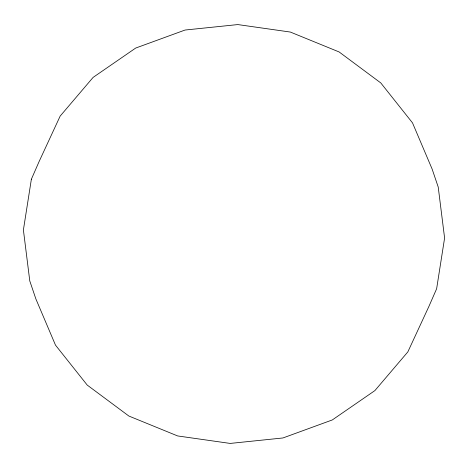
<?xml version="1.0" encoding="UTF-8"?>
<svg xmlns="http://www.w3.org/2000/svg" width="468" height="468" viewBox="0 0 468 468"><rect width="100%" height="100%" fill="white"/><g stroke="black" fill="none" stroke-linecap="round" stroke-linejoin="round"><path stroke-width="0.7" d="M31.368 179.232L23.4 229.952L29.782 280.952L35.884 298.964L55.493 345.132L87.212 385.065L128.87 416.04L177.641 435.942L230.186 443.424L282.941 437.966L332.298 419.948L374.897 390.593L407.839 351.901L428.869 306.511L436.632 288.768L444.6 238.048L438.218 187.048L432.116 169.036L412.507 122.868L380.788 82.935L339.13 51.96L290.359 32.058L237.814 24.576L185.059 30.034L135.702 48.052L93.103 77.407L60.161 116.099L39.131 161.489L31.368 179.232"/></g></svg>
